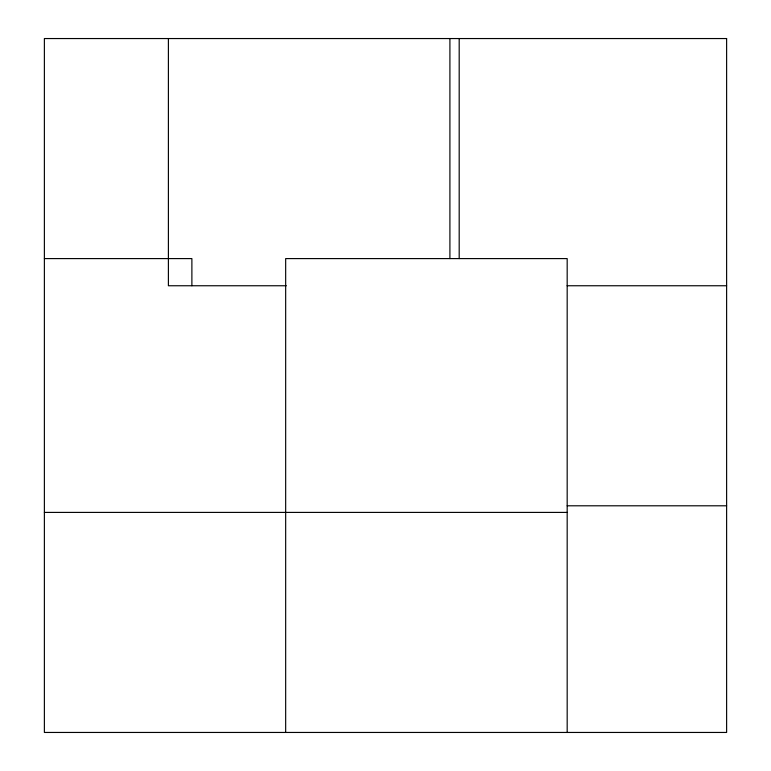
<?xml version="1.0" encoding="UTF-8"?>
<svg xmlns="http://www.w3.org/2000/svg" width="771" height="771" viewBox="0 0 771 771"><rect width="100%" height="100%" fill="white"/><g stroke="black" fill="none" stroke-linecap="round" stroke-linejoin="round"><path stroke-width="1.16" d="M44.381 258.593L191.883 258.593L191.883 285.752M286.292 285.752L168.396 285.752L168.396 38.55M567.109 285.752L726.619 285.752M567.177 505.795L726.619 505.795M44.381 512.407L567.177 512.407M567.177 732.45L567.177 258.593L285.665 258.593L285.665 732.45M459.188 38.55L459.188 258.593M449.907 38.55L449.907 258.593M726.619 38.55L44.381 38.55L44.381 732.45L726.619 732.45L726.619 38.55"/></g></svg>
